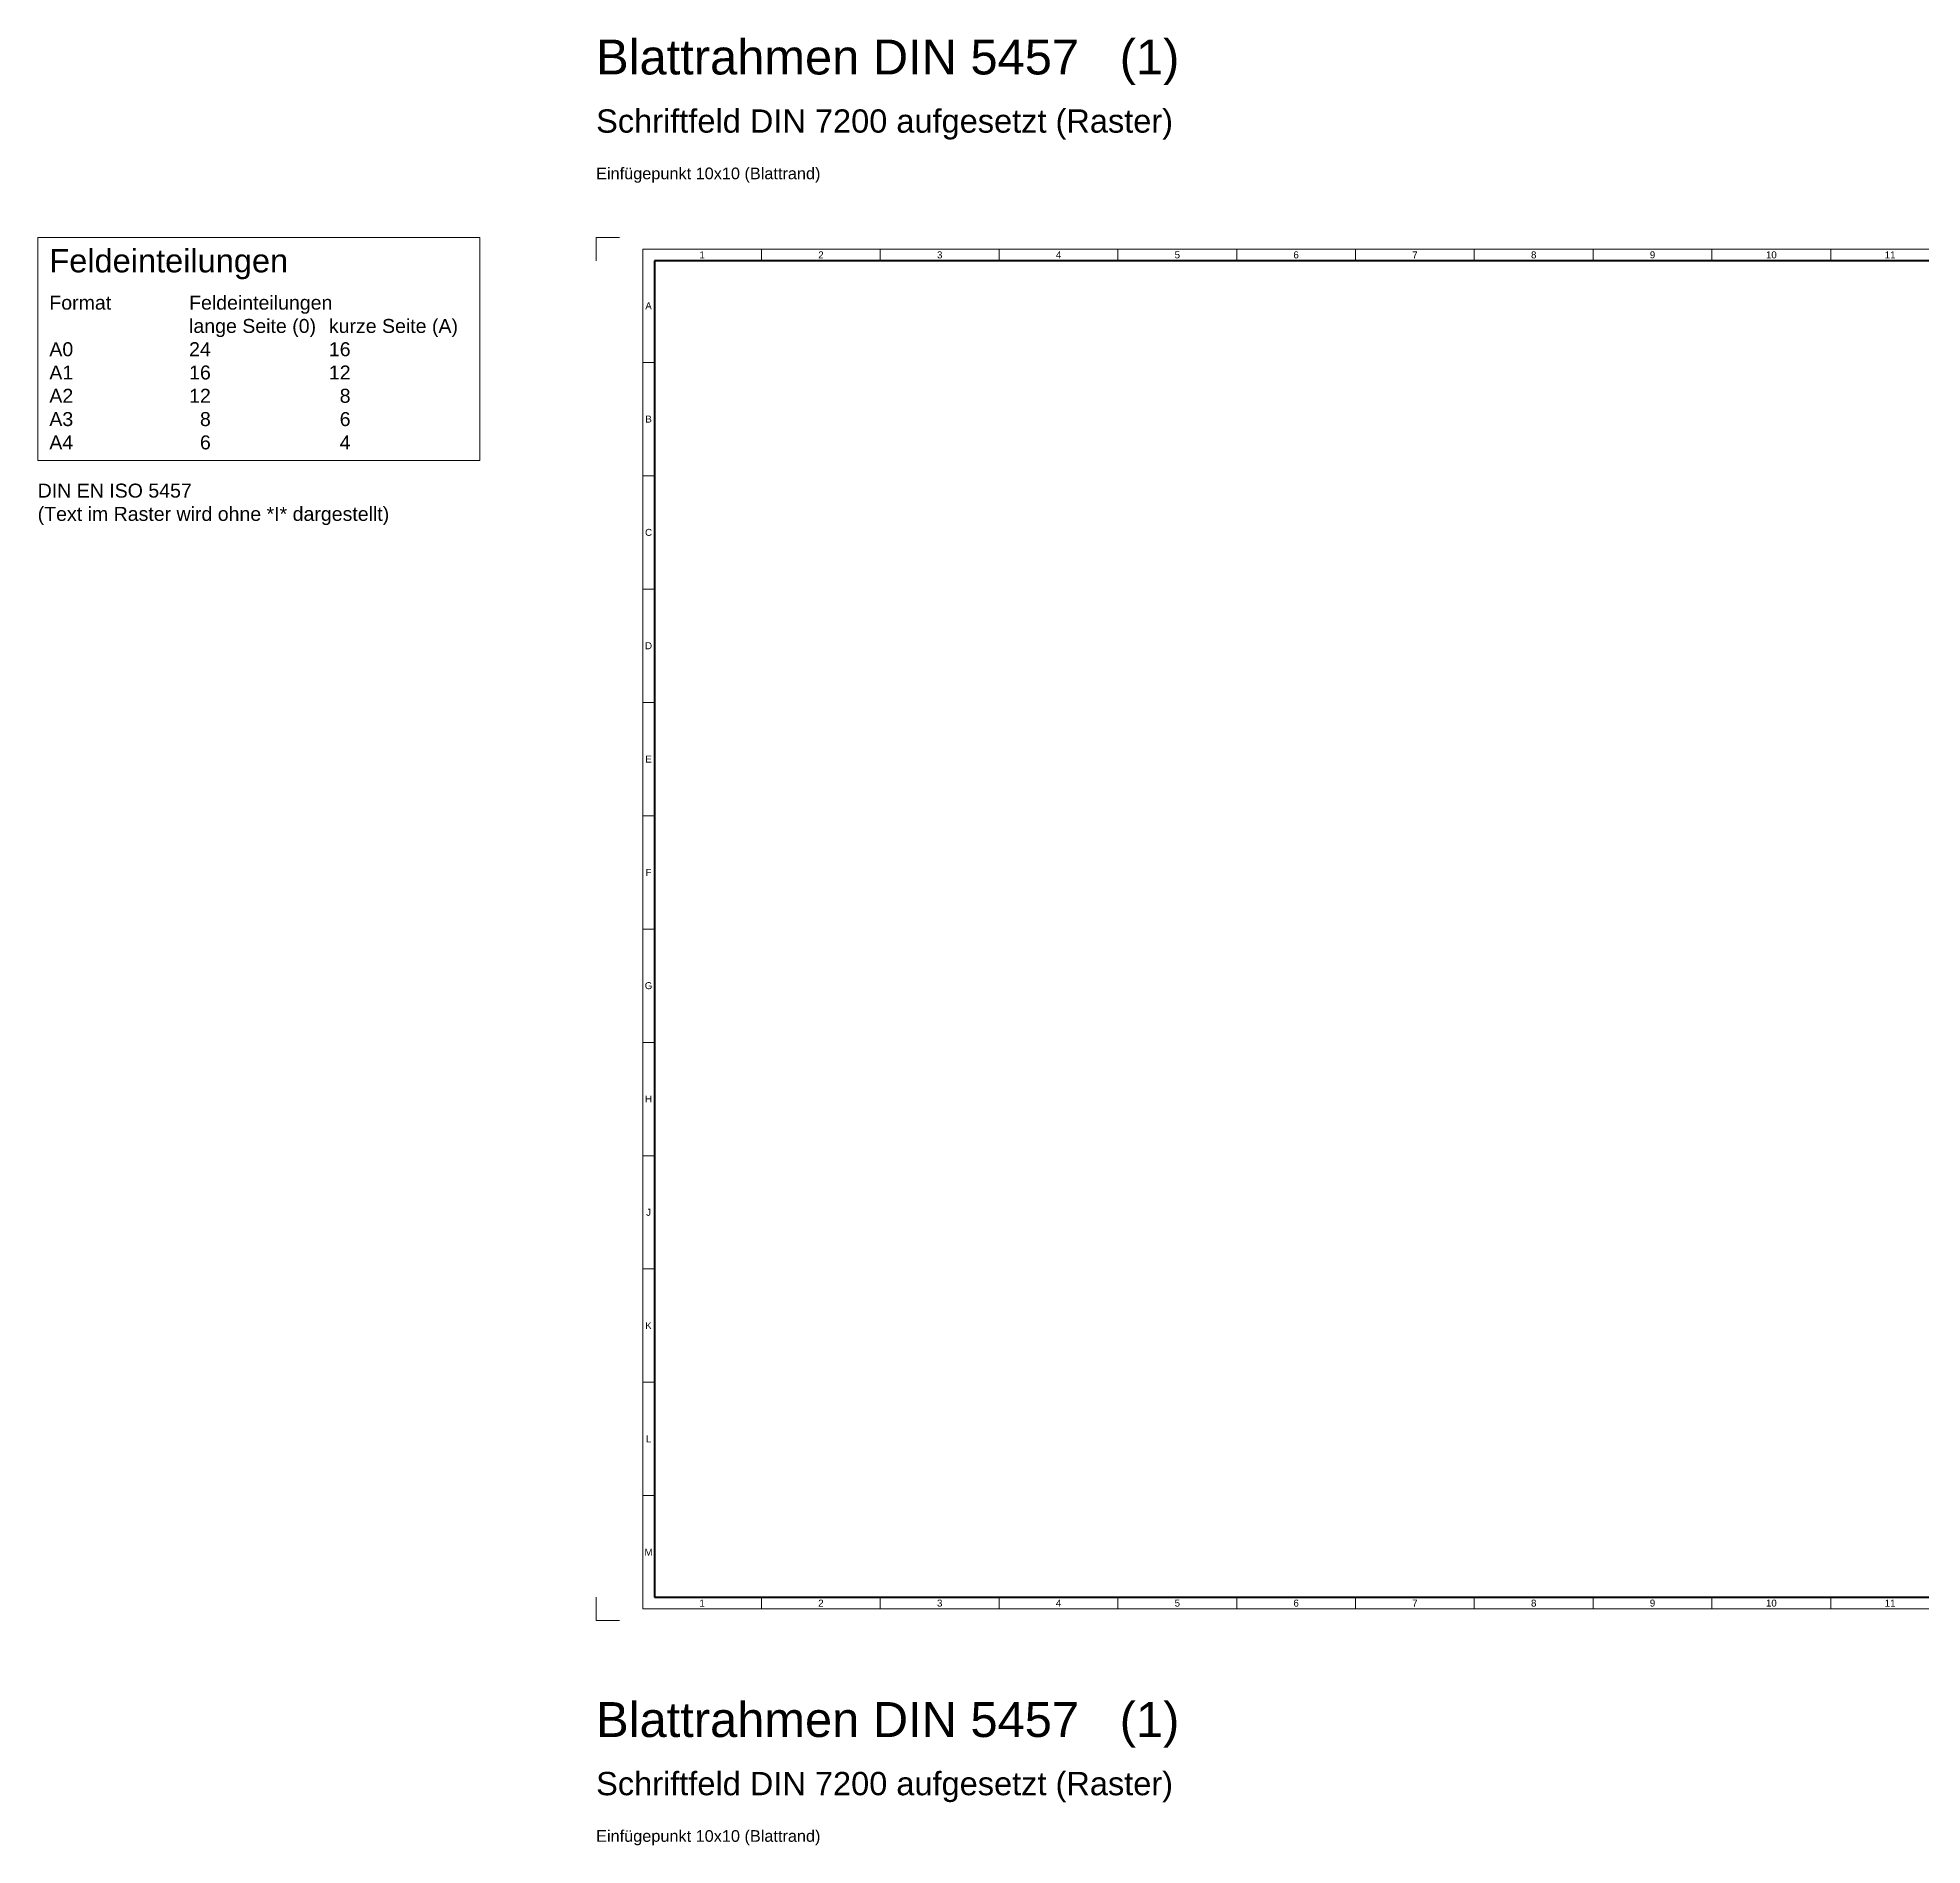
# Model space of a CAD drawing. Header units: millimetres. Extents: x 633 to 4785, y -1154 to 2521.
# Drawn here: x 633 to 1442, y 784 to 1560 of the extents above; entities that cross this region are included whole.
import ezdxf

# ---------------------------------------------------------------- set-up
doc = ezdxf.new("R2010")
doc.units = ezdxf.units.MM
doc.header["$LTSCALE"] = 5
for name, color, linetype, lineweight, true_color in [('_Blattschnitt', 1, 'Continuous', 5, 0xff0000), ('_Legende', 7, 'Continuous', 5, 0x000000), ('_Raster_0.18mm', 94, 'Continuous', 18, 0x008000), ('_Raster_1.00mm', 5, 'Continuous', 100, 0x0000ff), ('_Raster_Einteilung', 7, 'Continuous', 18, 0x000000), ('_Raster_txt', 7, 'Continuous', 5, 0x000000)]:
    doc.layers.add(name, color=color, linetype=linetype, lineweight=lineweight, true_color=true_color)
doc.styles.add('textstyle1153', font='')
doc.styles.add('textstyle1154', font='')
doc.styles.add('textstyle1155', font='')
doc.styles.add('textstyle1161', font='')
doc.styles.add('textstyle1162', font='')
doc.styles.add('textstyle1163', font='')
doc.styles.add('textstyle1164', font='')
doc.styles.add('textstyle1165', font='')
doc.styles.add('textstyle1166', font='')
doc.styles.add('textstyle1167', font='')
doc.styles.add('textstyle1168', font='')
doc.styles.add('textstyle1169', font='')
doc.styles.add('textstyle1170', font='')
doc.styles.add('textstyle1171', font='')
doc.styles.add('textstyle1172', font='')
doc.styles.add('textstyle1173', font='')
doc.styles.add('textstyle1174', font='')
doc.styles.add('textstyle1175', font='')
doc.styles.add('textstyle1176', font='')
doc.styles.add('textstyle1177', font='')
doc.styles.add('textstyle1178', font='')
doc.styles.add('textstyle1179', font='')
doc.styles.add('textstyle1180', font='')
doc.styles.add('textstyle1181', font='')
doc.styles.add('textstyle1182', font='')
doc.styles.add('textstyle1183', font='')
doc.styles.add('textstyle1184', font='')
doc.styles.add('textstyle1321', font='')
doc.styles.add('textstyle1322', font='')
doc.styles.add('textstyle1323', font='')
doc.styles.add('textstyle1324', font='')
doc.styles.add('textstyle1325', font='')
doc.styles.add('textstyle1326', font='')
doc.styles.add('textstyle1327', font='')
doc.styles.add('textstyle1328', font='')
doc.styles.add('textstyle1329', font='')
doc.styles.add('textstyle1330', font='')
doc.styles.add('textstyle1331', font='')
doc.styles.add('textstyle1332', font='')
doc.styles.add('textstyle1333', font='')
doc.styles.add('textstyle1334', font='')
doc.styles.add('textstyle1335', font='')
doc.styles.add('textstyle1336', font='')
doc.styles.add('textstyle1337', font='')
doc.styles.add('textstyle1338', font='')
doc.styles.add('textstyle1339', font='')
doc.styles.add('textstyle1340', font='')
doc.styles.add('textstyle1341', font='')
doc.styles.add('textstyle1347', font='')
doc.styles.add('textstyle1348', font='')
doc.styles.add('textstyle1349', font='')
doc.styles.add('textstyle1350', font='')
doc.styles.add('textstyle1351', font='')
doc.styles.add('textstyle1352', font='')
doc.styles.add('textstyle1353', font='')
doc.styles.add('textstyle1354', font='')
doc.styles.add('textstyle1355', font='')
doc.styles.add('textstyle1356', font='')
doc.styles.add('textstyle1357', font='')
doc.styles.add('textstyle1436', font='')
doc.styles.add('textstyle1712', font='')
doc.styles.add('textstyle1713', font='')
doc.styles.get('textstyle1153').set_extended_font_data('Arial')
doc.styles.get('textstyle1154').set_extended_font_data('Arial')
doc.styles.get('textstyle1155').set_extended_font_data('Arial')
doc.styles.get('textstyle1161').set_extended_font_data('Arial')
doc.styles.get('textstyle1162').set_extended_font_data('Arial')
doc.styles.get('textstyle1163').set_extended_font_data('Arial')
doc.styles.get('textstyle1164').set_extended_font_data('Arial')
doc.styles.get('textstyle1165').set_extended_font_data('Arial')
doc.styles.get('textstyle1166').set_extended_font_data('Arial')
doc.styles.get('textstyle1167').set_extended_font_data('Arial')
doc.styles.get('textstyle1168').set_extended_font_data('Arial')
doc.styles.get('textstyle1169').set_extended_font_data('Arial')
doc.styles.get('textstyle1170').set_extended_font_data('Arial')
doc.styles.get('textstyle1171').set_extended_font_data('Arial')
doc.styles.get('textstyle1172').set_extended_font_data('Arial')
doc.styles.get('textstyle1173').set_extended_font_data('Arial')
doc.styles.get('textstyle1174').set_extended_font_data('Arial')
doc.styles.get('textstyle1175').set_extended_font_data('Arial')
doc.styles.get('textstyle1176').set_extended_font_data('Arial')
doc.styles.get('textstyle1177').set_extended_font_data('Arial')
doc.styles.get('textstyle1178').set_extended_font_data('Arial')
doc.styles.get('textstyle1179').set_extended_font_data('Arial')
doc.styles.get('textstyle1180').set_extended_font_data('Arial')
doc.styles.get('textstyle1181').set_extended_font_data('Arial')
doc.styles.get('textstyle1182').set_extended_font_data('Arial')
doc.styles.get('textstyle1183').set_extended_font_data('Arial')
doc.styles.get('textstyle1184').set_extended_font_data('Arial')
doc.styles.get('textstyle1321').set_extended_font_data('Arial')
doc.styles.get('textstyle1322').set_extended_font_data('Arial')
doc.styles.get('textstyle1323').set_extended_font_data('Arial')
doc.styles.get('textstyle1324').set_extended_font_data('Arial')
doc.styles.get('textstyle1325').set_extended_font_data('Arial')
doc.styles.get('textstyle1326').set_extended_font_data('Arial')
doc.styles.get('textstyle1327').set_extended_font_data('Arial')
doc.styles.get('textstyle1328').set_extended_font_data('Arial')
doc.styles.get('textstyle1329').set_extended_font_data('Arial')
doc.styles.get('textstyle1330').set_extended_font_data('Arial')
doc.styles.get('textstyle1331').set_extended_font_data('Arial')
doc.styles.get('textstyle1332').set_extended_font_data('Arial')
doc.styles.get('textstyle1333').set_extended_font_data('Arial')
doc.styles.get('textstyle1334').set_extended_font_data('Arial')
doc.styles.get('textstyle1335').set_extended_font_data('Arial')
doc.styles.get('textstyle1336').set_extended_font_data('Arial')
doc.styles.get('textstyle1337').set_extended_font_data('Arial')
doc.styles.get('textstyle1338').set_extended_font_data('Arial')
doc.styles.get('textstyle1339').set_extended_font_data('Arial')
doc.styles.get('textstyle1340').set_extended_font_data('Arial')
doc.styles.get('textstyle1341').set_extended_font_data('Arial')
doc.styles.get('textstyle1347').set_extended_font_data('Arial')
doc.styles.get('textstyle1348').set_extended_font_data('Arial')
doc.styles.get('textstyle1349').set_extended_font_data('Arial')
doc.styles.get('textstyle1350').set_extended_font_data('Arial')
doc.styles.get('textstyle1351').set_extended_font_data('Arial')
doc.styles.get('textstyle1352').set_extended_font_data('Arial')
doc.styles.get('textstyle1353').set_extended_font_data('Arial')
doc.styles.get('textstyle1354').set_extended_font_data('Arial')
doc.styles.get('textstyle1355').set_extended_font_data('Arial')
doc.styles.get('textstyle1356').set_extended_font_data('Arial')
doc.styles.get('textstyle1357').set_extended_font_data('Arial')
doc.styles.get('textstyle1436').set_extended_font_data('Arial')
doc.styles.get('textstyle1712').set_extended_font_data('Arial')
doc.styles.get('textstyle1713').set_extended_font_data('Arial')

msp = doc.modelspace()

# ---------------------------------------------------------------- linework, layer by layer
at = {"layer": '_Blattschnitt'}
for p, q in [((872.38, 1474.29), (882.38, 1474.29)), ((872.38, 1474.29), (872.38, 1464.29)), ((872.38, 880.29), (872.38, 890.29)), ((872.38, 880.29), (882.38, 880.29))]:
    msp.add_line(p, q, dxfattribs=at)
at = {"layer": '_Legende'}
for p, q in [((637.64, 1474.29), (632.64, 1474.29)), ((632.64, 1474.29), (822.38, 1474.29)), ((632.64, 1378.57), (632.64, 1474.29)), ((822.38, 1474.29), (822.38, 1378.57)), ((822.38, 1378.57), (632.64, 1378.57))]:
    msp.add_line(p, q, dxfattribs=at)
at = {"layer": '_Raster_0.18mm'}
for p, q in [((1708.38, 1469.29), (892.38, 1469.29)), ((892.38, 1469.29), (892.38, 885.29)), ((892.38, 885.29), (1708.38, 885.29))]:
    msp.add_line(p, q, dxfattribs=at)
at = {"layer": '_Raster_1.00mm'}
for p, q in [((1703.38, 1464.29), (897.38, 1464.29)), ((897.38, 1464.29), (897.38, 890.29)), ((897.38, 890.29), (1523.38, 890.29))]:
    msp.add_line(p, q, dxfattribs=at)
at = {"layer": '_Raster_Einteilung'}
for p, q in [((943.38, 1469.29), (943.38, 1464.29)), ((994.38, 1469.29), (994.38, 1464.29)), ((1045.38, 1469.29), (1045.38, 1464.29)), ((1096.38, 1469.29), (1096.38, 1464.29)), ((1147.38, 1469.29), (1147.38, 1464.29)), ((1198.38, 1469.29), (1198.38, 1464.29)), ((1249.38, 1469.29), (1249.38, 1464.29)), ((1300.38, 1469.29), (1300.38, 1464.29)), ((1351.38, 1469.29), (1351.38, 1464.29)), ((1402.38, 1469.29), (1402.38, 1464.29)), ((892.38, 1420.62), (897.38, 1420.62)), ((892.38, 1371.95), (897.38, 1371.95)), ((892.38, 1323.29), (897.38, 1323.29)), ((892.38, 1274.62), (897.38, 1274.62)), ((892.38, 1225.95), (897.38, 1225.95)), ((892.38, 1177.29), (897.38, 1177.29)), ((892.38, 1128.62), (897.38, 1128.62)), ((892.38, 1079.95), (897.38, 1079.95)), ((892.38, 1031.29), (897.38, 1031.29)), ((892.38, 982.62), (897.38, 982.62)), ((892.38, 933.95), (897.38, 933.95)), ((943.38, 890.29), (943.38, 885.29)), ((994.38, 890.29), (994.38, 885.29)), ((1045.38, 890.29), (1045.38, 885.29)), ((1096.38, 890.29), (1096.38, 885.29)), ((1147.38, 890.29), (1147.38, 885.29)), ((1198.38, 890.29), (1198.38, 885.29)), ((1249.38, 890.29), (1249.38, 885.29)), ((1300.38, 890.29), (1300.38, 885.29)), ((1351.38, 890.29), (1351.38, 885.29)), ((1402.38, 890.29), (1402.38, 885.29))]:
    msp.add_line(p, q, dxfattribs=at)

# ---------------------------------------------------------------- texts
at = {"layer": '_Legende', "attachment_point": 1}
for s, insert, char_height, style in [('Blattrahmen DIN 5457   (1)', (872.38, 1559.29), 15, 'textstyle1184'), ('Schriftfeld DIN 7200 aufgesetzt (Raster)', (872.38, 1529.29), 10, 'textstyle1182'), ('Einfügepunkt 10x10 (Blattrand)', (872.38, 1504.29), 5, 'textstyle1183'), ('Feldeinteilungen', (637.64, 1469.29), 10, 'textstyle1161'), ('Format', (637.64, 1449.29), 6, 'textstyle1162'), ('Feldeinteilungen', (697.64, 1449.29), 6, 'textstyle1164'), ('lange Seite (0)', (697.64, 1439.29), 6, 'textstyle1170'), ('kurze Seite (A)', (757.64, 1439.29), 6, 'textstyle1171'), ('A0', (637.64, 1429.29), 6, 'textstyle1163'), ('24', (697.64, 1429.29), 6, 'textstyle1172'), ('16', (757.64, 1429.29), 6, 'textstyle1173'), ('A2', (637.64, 1409.29), 6, 'textstyle1166'), ('12', (697.64, 1409.29), 6, 'textstyle1176'), ('  8', (757.64, 1409.29), 6, 'textstyle1177'), ('A3', (637.64, 1399.29), 6, 'textstyle1167'), ('  8', (697.64, 1399.29), 6, 'textstyle1178'), ('  6', (757.64, 1399.29), 6, 'textstyle1179'), ('A4', (637.64, 1389.29), 6, 'textstyle1168'), ('  6', (697.64, 1389.29), 6, 'textstyle1180'), ('  4', (757.64, 1389.29), 6, 'textstyle1181'), ('DIN EN ISO 5457', (632.64, 1368.57), 6, 'textstyle1169'), ('Blattrahmen DIN 5457   (1)', (872.38, 845.29), 15, 'textstyle1155'), ('Schriftfeld DIN 7200 aufgesetzt (Raster)', (872.38, 815.29), 10, 'textstyle1153'), ('Einfügepunkt 10x10 (Blattrand)', (872.38, 790.29), 5, 'textstyle1154')]:
    msp.add_mtext(s, dxfattribs=dict(at, insert=insert, char_height=char_height, style=style))
at = {"layer": '_Legende', "color": 1, "true_color": 0xff0000, "char_height": 6, "attachment_point": 1}
for s, insert, style in [('A1', (637.64, 1419.29), 'textstyle1165'), ('16', (697.64, 1419.29), 'textstyle1174'), ('12', (757.64, 1419.29), 'textstyle1175'), ('(Text im Raster wird ohne *I* dargestellt)', (632.64, 1358.57), 'textstyle1331')]:
    msp.add_mtext(s, dxfattribs=dict(at, insert=insert, style=style))
at = {"layer": '_Raster_txt', "char_height": 3, "attachment_point": 5}
for s, insert, style in [('1', (917.88, 1466.79), 'textstyle1347'), ('2', (968.88, 1466.79), 'textstyle1348'), ('3', (1019.88, 1466.79), 'textstyle1349'), ('4', (1070.88, 1466.79), 'textstyle1350'), ('5', (1121.88, 1466.79), 'textstyle1351'), ('6', (1172.88, 1466.79), 'textstyle1352'), ('7', (1223.88, 1466.79), 'textstyle1353'), ('8', (1274.88, 1466.79), 'textstyle1354'), ('9', (1325.88, 1466.79), 'textstyle1355'), ('10', (1376.88, 1466.79), 'textstyle1356'), ('11', (1427.88, 1466.79), 'textstyle1357'), ('A', (894.88, 1444.95), 'textstyle1330'), ('B', (894.88, 1396.29), 'textstyle1329'), ('C', (894.88, 1347.62), 'textstyle1328'), ('D', (894.88, 1298.95), 'textstyle1327'), ('E', (894.88, 1250.29), 'textstyle1326'), ('F', (894.88, 1201.62), 'textstyle1325'), ('G', (894.88, 1152.95), 'textstyle1324'), ('H', (894.88, 1104.29), 'textstyle1323'), ('J', (894.88, 1055.62), 'textstyle1322'), ('K', (894.88, 1006.95), 'textstyle1321'), ('L', (894.88, 958.29), 'textstyle1436'), ('M', (894.88, 909.62), 'textstyle1713'), ('1', (917.88, 887.79), 'textstyle1712'), ('2', (968.88, 887.79), 'textstyle1332'), ('3', (1019.88, 887.79), 'textstyle1333'), ('4', (1070.88, 887.79), 'textstyle1334'), ('5', (1121.88, 887.79), 'textstyle1335'), ('6', (1172.88, 887.79), 'textstyle1336'), ('7', (1223.88, 887.79), 'textstyle1337'), ('8', (1274.88, 887.79), 'textstyle1338'), ('9', (1325.88, 887.79), 'textstyle1339'), ('10', (1376.88, 887.79), 'textstyle1340'), ('11', (1427.88, 887.79), 'textstyle1341')]:
    msp.add_mtext(s, dxfattribs=dict(at, insert=insert, style=style))

doc.saveas('drawing.dxf')
